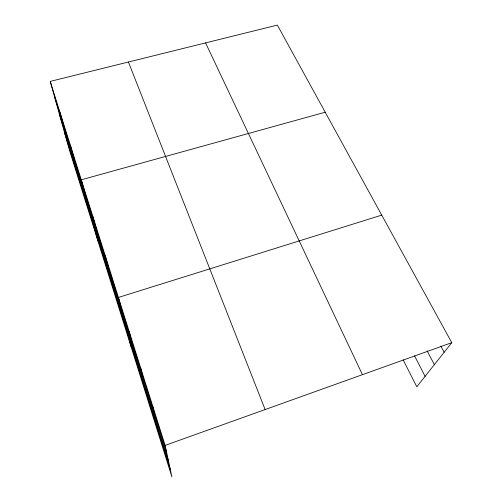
<?xml version="1.0" encoding="UTF-8"?>
<svg xmlns="http://www.w3.org/2000/svg" width="502" height="502" viewBox="0 0 502 502"><rect width="100%" height="100%" fill="white"/><g stroke="black" fill="none" stroke-linecap="round" stroke-linejoin="round"><path stroke-width="0.75" d="M50.225 81.399L165.133 445.393L171.904 476.9L69.427 150.079L50.225 81.399L277.361 25.1L451.775 342.659L416.804 386.785L403.137 359.834M165.133 445.393L451.775 342.659M381.727 215.126L118.428 297.441L131.21 347.127M325.208 112.222L81.293 179.798L97.928 240.973M440.838 346.129L444.151 352.272M427.089 350.835L434.368 364.621M414.526 355.868L425.1 376.318M205.582 42.89L362.438 374.68M128.424 62.016L265.131 409.55M54.323 96.058L166.626 452.327M59.656 115.134L168.528 461.175M64.777 133.457L170.316 469.495M60.002 112.36L63.949 126.598M70.336 145.109L74.12 158.852M92.914 216.613L96.265 229.107M105.269 255.75L108.35 267.459M129.202 331.558L131.706 341.555M140.541 367.495L142.75 376.588M152.501 405.384L154.371 413.46"/></g></svg>
